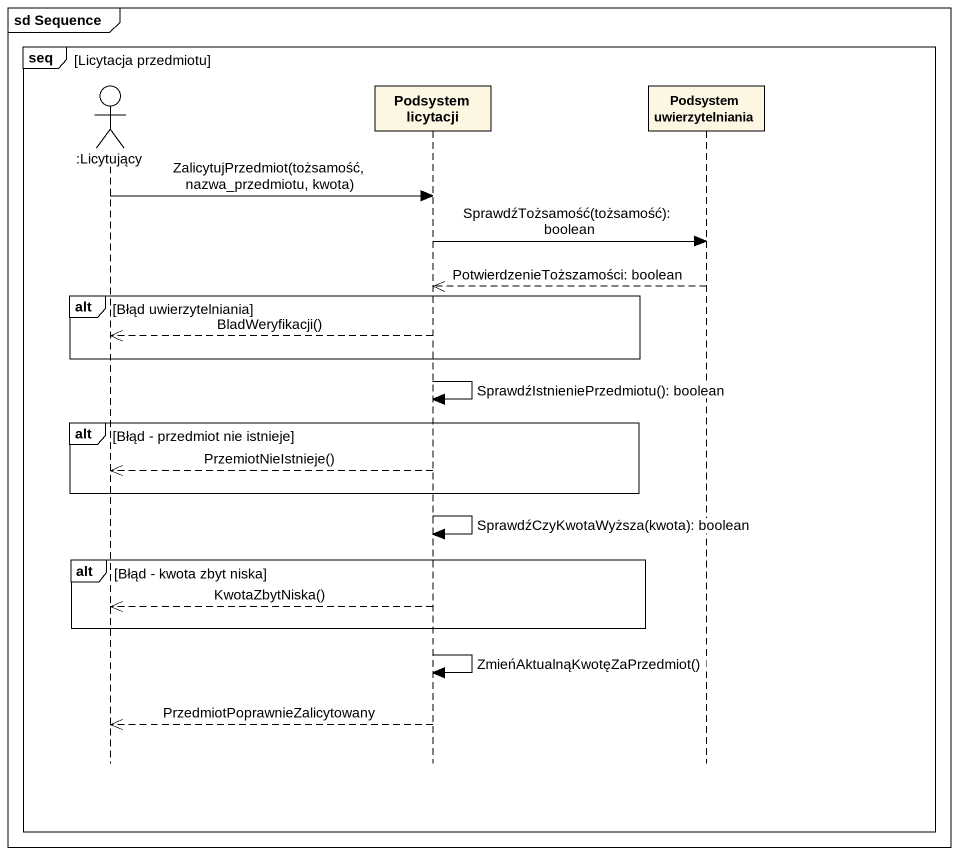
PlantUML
@startuml
mainframe sd Sequence
hide footbox
actor ":Licytujący" as Licytujący
participant "Podsystem licytacji" as Podsystem_licytacji
participant "Podsystem uwierzytelniania" as Podsystem_uwierzytelniania

group seq [Licytacja przedmiotu]
  Licytujący -> Podsystem_licytacji : ZalicytujPrzedmiot(tożsamość, nazwa_przedmiotu, kwota)
  Podsystem_licytacji -> Podsystem_uwierzytelniania : SprawdźTożsamość(tożsamość): boolean
  Podsystem_uwierzytelniania -->> Podsystem_licytacji : PotwierdzenieToższamości: boolean
  alt Błąd uwierzytelniania
    Podsystem_licytacji -->> Licytujący : BladWeryfikacji()
  end
  Podsystem_licytacji -> Podsystem_licytacji : SprawdźIstnieniePrzedmiotu(): boolean
  alt Błąd - przedmiot nie istnieje
    Podsystem_licytacji -->> Licytujący : PrzemiotNieIstnieje()
  end
  Podsystem_licytacji -> Podsystem_licytacji : SprawdźCzyKwotaWyższa(kwota): boolean
  alt Błąd - kwota zbyt niska
    Podsystem_licytacji -->> Licytujący : KwotaZbytNiska()
  end
  Podsystem_licytacji -> Podsystem_licytacji : ZmieńAktualnąKwotęZaPrzedmiot()
  Podsystem_licytacji -->> Licytujący : PrzedmiotPoprawnieZalicytowany
end
@enduml
